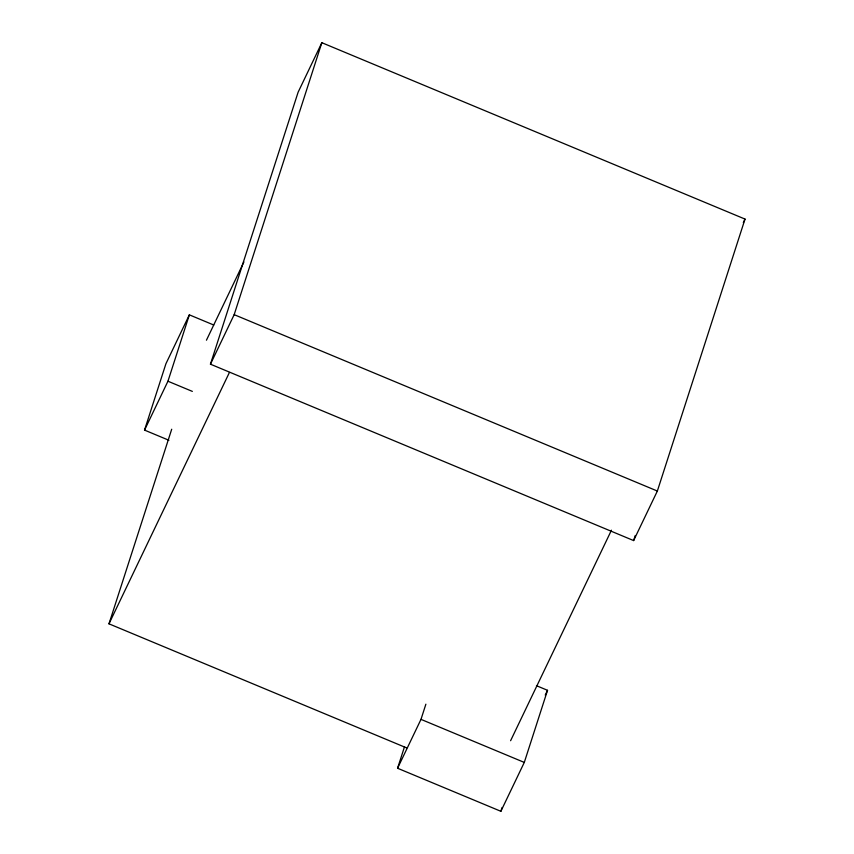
<?xml version="1.0" encoding="UTF-8"?>
<svg xmlns="http://www.w3.org/2000/svg" width="854" height="854" viewBox="0 0 854 854"><rect width="100%" height="100%" fill="white"/><g stroke="black" fill="none" stroke-linecap="round" stroke-linejoin="round"><path stroke-width="1.28" d="M168.921 440.269L144.529 430.106L165.932 363.719L189.353 314.838L213.746 325.011M144.529 430.106L167.95 381.226L189.353 314.838M406.75 747.944L108.981 623.826L171.707 429.231M210.447 364.188L298.11 92.232L321.841 42.7L745.019 219.083L657.356 491.039L633.625 540.571L210.447 364.188L234.177 314.656L321.841 42.7M536.461 685.698L547.531 690.31L524.292 762.419L500.871 811.3L397.569 768.248L404.508 746.738M397.569 768.248L420.99 719.367L425.879 704.187M500.871 811.3L502.099 807.5M633.625 540.571L635.248 535.511M206.444 340.202L243.902 262.007M108.981 623.826L229.438 372.419M743.322 222.627L745.019 219.083M510.596 740.717L611.453 530.206M545.247 695.081L547.531 690.31M234.177 314.656L657.356 491.039M167.95 381.226L192.342 391.388M420.99 719.367L524.292 762.419"/></g></svg>
